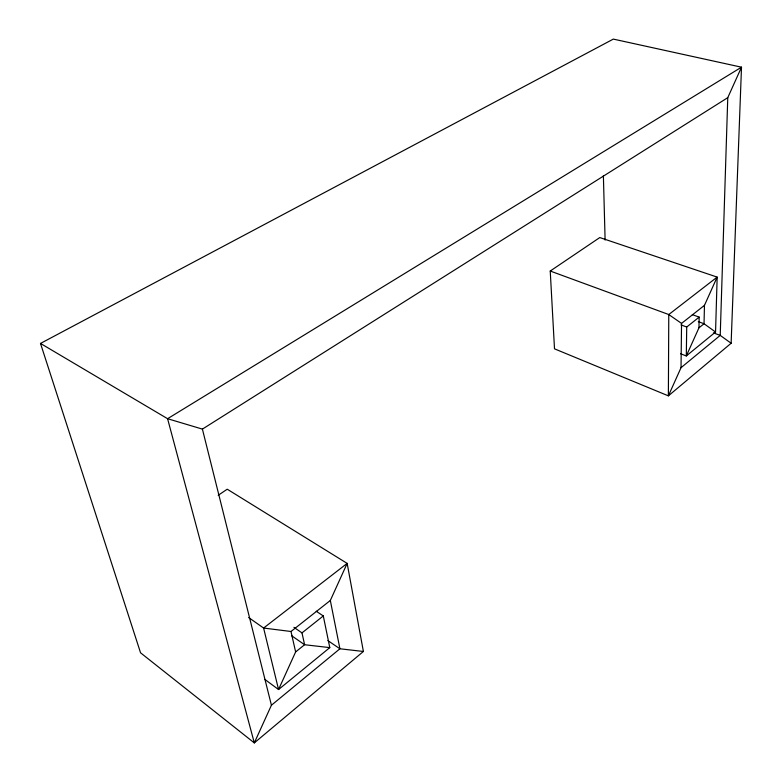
<?xml version="1.0" encoding="UTF-8"?>
<svg xmlns="http://www.w3.org/2000/svg" width="782" height="782" viewBox="0 0 782 782"><rect width="100%" height="100%" fill="white"/><g stroke="black" fill="none" stroke-linecap="round" stroke-linejoin="round"><path stroke-width="1.17" d="M680.614 353.757L686.303 355.957L715.55 332.027L717.162 277.102L668.776 314.54L668.375 395.848L681.034 367.677L681.542 323.416L704.465 305.342L717.162 277.102L599.784 237.562L550.235 271.031L554.506 348.84L668.375 395.848L731.131 343.249L741.502 67.193L613.332 39.1L40.498 343.435L140.555 652.804L254.306 742.9L363.395 651.474L347.159 563.392L227.23 489.209L218.207 495.299M699.167 317.111L686.723 327.013L686.303 355.957L698.952 327.824L699.167 317.111L692.334 314.638M704.465 305.342L704.035 323.738L698.952 327.824M40.498 343.435L167.583 418.712L741.502 67.193L727.768 97.662L720.222 335.39L681.034 367.677M363.395 651.474L339.916 648.777L271.422 705.227L254.306 742.9L167.583 418.712L202.401 429.113L727.768 97.662M316.241 611.241L323.298 615.942L329.789 647.623L304.599 644.73L295.625 651.934L278.548 689.538L264.824 679.392M248.666 617.536L263.602 628.044L290.992 631.494L330.327 600.478L347.159 563.392L263.602 628.044L278.548 689.538L329.789 647.623M291.578 635.688L304.599 644.73L301.989 632.882L323.298 615.942M698.316 321.646L704.035 323.738L715.55 332.027M550.235 271.031L668.776 314.54L681.542 323.416M713.399 332.878L720.222 335.39L731.131 343.249M681.005 324.901L686.723 327.013M327.893 640.605L339.916 648.777L330.327 600.478M293.934 627.35L301.989 632.882M202.401 429.113L271.422 705.227M290.992 631.494L295.625 651.934M603.381 175.637L605.112 240.054"/></g></svg>
